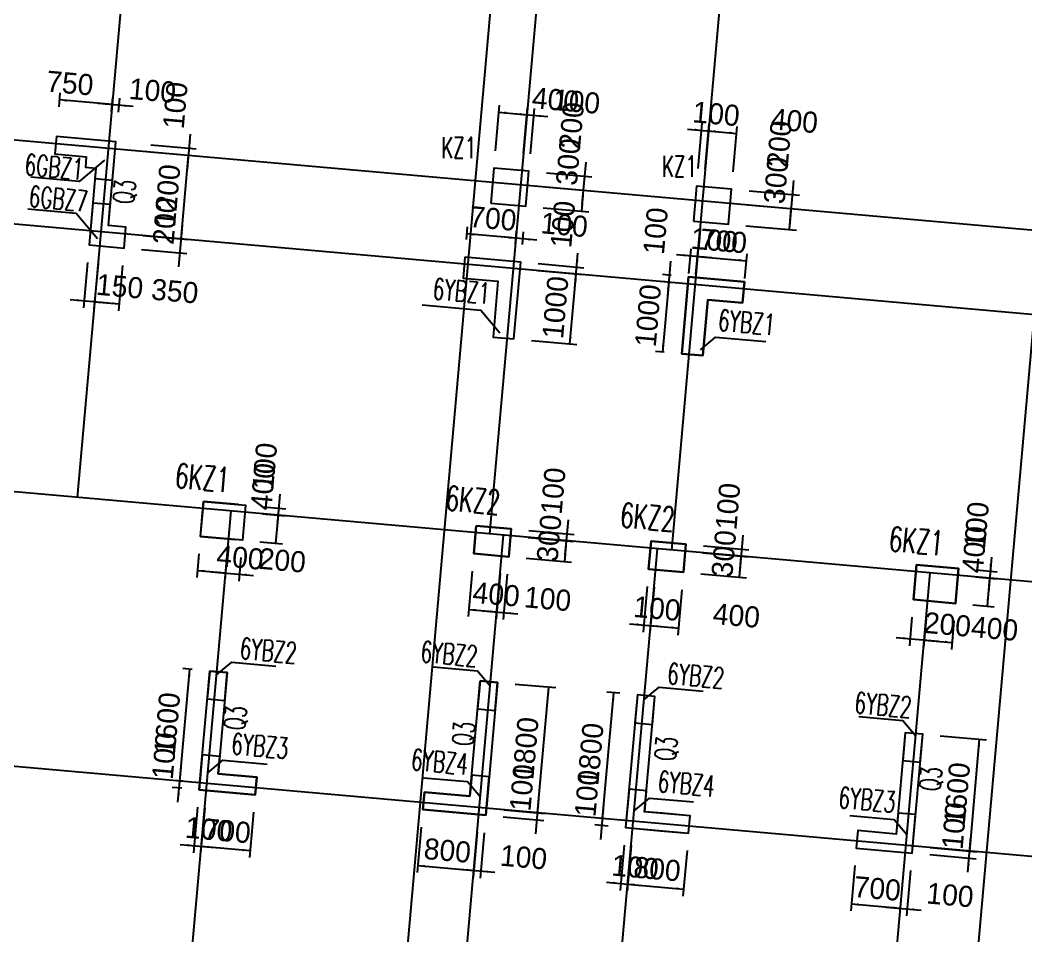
# Model space of a CAD drawing. Extents: x 19107 to 699106, y -67310 to 245688.
# Drawn here: x 627343 to 641675, y 58911 to 71969 of the extents above; entities that cross this region are included whole.
import ezdxf

# ---------------------------------------------------------------- set-up
doc = ezdxf.new("R2010")
doc.units = 0
doc.header["$LTSCALE"] = 100
doc.header["$MEASUREMENT"] = 0
for name, color, linetype in [('cnum', 7, 'Continuous'), ('colu-主楼', 7, 'Continuous'), ('DIM', 3, 'Continuous'), ('DOTE', 253, 'Continuous'), ('THIN', 7, 'Continuous'), ('wall-主楼', 2, 'Continuous'), ('剪力墙身标注', 7, 'Continuous'), ('小尺寸', 4, 'Continuous'), ('柱', 2, 'Continuous')]:
    doc.layers.add(name, color=color, linetype=linetype)
doc.layers.add('Select Column Frame Line', color=7, linetype='Continuous', lineweight=0)
doc.layers.add('Select Column Frame Position', color=7, linetype='Continuous', lineweight=0)
doc.styles.get("Standard").update_dxf_attribs({"font": 'standard'})
doc.styles.add('汉字', font='汉字')
doc.dimstyles.get("Standard").update_dxf_attribs({"dimtxt": 300, "dimasz": 100, "dimexe": 100, "dimexo": 250, "dimgap": 100, "dimtad": 0, "dimtoh": 1, "dimdec": 0, "dimdsep": 46, "dimcen": 0.09, "dimclrt": 7, "dimadec": 0, "dimazin": 0, "dimtfac": 1, "dimtdec": 4, "dimtofl": 0, "dimtmove": 0, "dimatfit": 3, "dimfxl": 1, "dimtolj": 1, "dimtzin": 0, "dimarcsym": 0})

# ---------------------------------------------------------------- blocks, each defined once
blk = doc.blocks.new('*D269')
at = {"layer": '小尺寸', "color": 0, "linetype": 'ByBlock', "lineweight": -2}
for p, q in [((628453, 68501), (628395, 67854)), ((628801, 68470), (628744, 67823)), ((628404, 67953), (628753, 67922))]:
    blk.add_line(p, q, dxfattribs=at)
for points in [[(628404, 67953), (628505, 67961), (628502, 67928)], [(628753, 67922), (628652, 67915), (628655, 67948)]]:
    blk.add_solid(points, dxfattribs=at)
at = {"layer": '小尺寸', "color": 7, "linetype": 'Continuous', "lineweight": -2, "insert": (629548, 68103), "char_height": 300, "width": 566.67, "attachment_point": 5, "rotation": 354.9316, "style": '汉字'}
blk.add_mtext('350', dxfattribs=at)
blk = doc.blocks.new('*D619')
at = {"layer": '小尺寸', "color": 0, "linetype": 'ByBlock', "lineweight": -2}
for p, q in [((629196, 70092), (629844, 70034)), ((629638, 68848), (629744, 70043)), ((629090, 68896), (629738, 68839))]:
    blk.add_line(p, q, dxfattribs=at)
for points in [[(629744, 70043), (629752, 69942), (629719, 69945)], [(629638, 68848), (629630, 68949), (629663, 68946)]]:
    blk.add_solid(points, dxfattribs=at)
at = {"layer": '小尺寸', "color": 7, "linetype": 'Continuous', "lineweight": -2, "insert": (629442, 69467), "char_height": 300, "width": 690, "attachment_point": 5, "rotation": 84.9317, "style": '汉字'}
blk.add_mtext('1200', dxfattribs=at)
blk = doc.blocks.new('*D946')
at = {"layer": '小尺寸', "color": 0, "linetype": 'ByBlock', "lineweight": -2}
for p, q in [((629726, 69844), (629771, 70342)), ((629196, 70092), (629844, 70034)), ((629205, 70191), (629852, 70134))]:
    blk.add_line(p, q, dxfattribs=at)
for points in [[(629753, 70143), (629745, 70244), (629778, 70241)], [(629744, 70043), (629752, 69942), (629719, 69945)]]:
    blk.add_solid(points, dxfattribs=at)
at = {"layer": '小尺寸', "color": 7, "linetype": 'Continuous', "lineweight": -2, "insert": (629556, 70753), "char_height": 300, "width": 476.67, "attachment_point": 5, "rotation": 84.9316, "style": '汉字'}
blk.add_mtext('100', dxfattribs=at)
blk = doc.blocks.new('*D3951')
at = {"layer": '小尺寸', "color": 0, "linetype": 'ByBlock', "lineweight": -2}
for p, q in [((629873, 60745), (629816, 60098)), ((629973, 60736), (629915, 60089)), ((629625, 60215), (630123, 60171))]:
    blk.add_line(p, q, dxfattribs=at)
for points in [[(629824, 60197), (629723, 60190), (629726, 60223)], [(629924, 60189), (630025, 60196), (630022, 60163)]]:
    blk.add_solid(points, dxfattribs=at)
at = {"layer": '小尺寸', "color": 7, "linetype": 'Continuous', "lineweight": -2, "insert": (630032, 60430), "char_height": 300, "width": 476.67, "attachment_point": 5, "rotation": 354.9316, "style": '汉字'}
blk.add_mtext('100', dxfattribs=at)
blk = doc.blocks.new('*D4283')
at = {"layer": '小尺寸', "color": 0, "linetype": 'ByBlock', "lineweight": -2}
for p, q in [((629973, 60736), (629915, 60089)), ((630670, 60675), (630612, 60027)), ((629924, 60189), (630621, 60127))]:
    blk.add_line(p, q, dxfattribs=at)
for points in [[(629924, 60189), (630025, 60196), (630022, 60163)], [(630621, 60127), (630520, 60119), (630523, 60152)]]:
    blk.add_solid(points, dxfattribs=at)
at = {"layer": '小尺寸', "color": 7, "linetype": 'Continuous', "lineweight": -2, "insert": (630295, 60407), "char_height": 300, "width": 566.67, "attachment_point": 5, "rotation": 354.9316, "style": '汉字'}
blk.add_mtext('700', dxfattribs=at)
blk = doc.blocks.new('*D5073')
at = {"layer": '小尺寸', "color": 0, "linetype": 'ByBlock', "lineweight": -2}
for p, q in [((634718, 68397), (635365, 68340)), ((635177, 67352), (635266, 68349)), ((634629, 67401), (635277, 67344))]:
    blk.add_line(p, q, dxfattribs=at)
for points in [[(635266, 68349), (635273, 68247), (635240, 68250)], [(635177, 67352), (635169, 67454), (635203, 67451)]]:
    blk.add_solid(points, dxfattribs=at)
at = {"layer": '小尺寸', "color": 7, "linetype": 'Continuous', "lineweight": -2, "insert": (634972, 67873), "char_height": 300, "width": 690, "attachment_point": 5, "rotation": 84.9316, "style": '汉字'}
blk.add_mtext('1000', dxfattribs=at)
blk = doc.blocks.new('*D2734')
at = {"layer": '小尺寸', "color": 0, "linetype": 'ByBlock', "lineweight": -2}
for p, q in [((635248, 68149), (635292, 68647)), ((634718, 68397), (635365, 68340)), ((634727, 68497), (635374, 68439))]:
    blk.add_line(p, q, dxfattribs=at)
for points in [[(635274, 68448), (635267, 68549), (635300, 68546)], [(635266, 68349), (635273, 68247), (635240, 68250)]]:
    blk.add_solid(points, dxfattribs=at)
at = {"layer": '小尺寸', "color": 7, "linetype": 'Continuous', "lineweight": -2, "insert": (635078, 69058), "char_height": 300, "width": 476.67, "attachment_point": 5, "rotation": 84.9316, "style": '汉字'}
blk.add_mtext('100', dxfattribs=at)
blk = doc.blocks.new('*D2766')
at = {"layer": '小尺寸', "color": 0, "linetype": 'ByBlock', "lineweight": -2}
for p, q in [((633060, 60463), (633003, 59815)), ((633857, 60392), (633800, 59744)), ((633012, 59915), (633809, 59844))]:
    blk.add_line(p, q, dxfattribs=at)
for points in [[(633012, 59915), (633113, 59922), (633110, 59889)], [(633809, 59844), (633708, 59836), (633711, 59869)]]:
    blk.add_solid(points, dxfattribs=at)
at = {"layer": '小尺寸', "color": 7, "linetype": 'Continuous', "lineweight": -2, "insert": (633432, 60128), "char_height": 300, "width": 566.67, "attachment_point": 5, "rotation": 354.9316, "style": '汉字'}
blk.add_mtext('800', dxfattribs=at)
blk = doc.blocks.new('*D3078')
at = {"layer": '小尺寸', "color": 0, "linetype": 'ByBlock', "lineweight": -2}
for p, q in [((633857, 60392), (633800, 59744)), ((633957, 60383), (633900, 59736)), ((633610, 59862), (634108, 59818))]:
    blk.add_line(p, q, dxfattribs=at)
for points in [[(633809, 59844), (633708, 59836), (633711, 59869)], [(633908, 59835), (634009, 59843), (634006, 59810)]]:
    blk.add_solid(points, dxfattribs=at)
at = {"layer": '小尺寸', "color": 7, "linetype": 'Continuous', "lineweight": -2, "insert": (634518, 60032), "char_height": 300, "width": 476.67, "attachment_point": 5, "rotation": 354.9316, "style": '汉字'}
blk.add_mtext('100', dxfattribs=at)
blk = doc.blocks.new('*D3439')
at = {"layer": '小尺寸', "color": 0, "linetype": 'ByBlock', "lineweight": -2}
for p, q in [((635949, 60206), (635892, 59559)), ((636049, 60198), (635991, 59550)), ((635701, 59676), (636199, 59632))]:
    blk.add_line(p, q, dxfattribs=at)
for points in [[(635901, 59658), (635799, 59651), (635802, 59684)], [(636000, 59650), (636101, 59657), (636098, 59624)]]:
    blk.add_solid(points, dxfattribs=at)
at = {"layer": '小尺寸', "color": 7, "linetype": 'Continuous', "lineweight": -2, "insert": (636108, 59891), "char_height": 300, "width": 476.67, "attachment_point": 5, "rotation": 354.9316, "style": '汉字'}
blk.add_mtext('100', dxfattribs=at)
blk = doc.blocks.new('*D3761')
at = {"layer": '小尺寸', "color": 0, "linetype": 'ByBlock', "lineweight": -2}
for p, q in [((636049, 60198), (635991, 59550)), ((636846, 60127), (636788, 59479)), ((636000, 59650), (636797, 59579))]:
    blk.add_line(p, q, dxfattribs=at)
for points in [[(636000, 59650), (636101, 59657), (636098, 59624)], [(636797, 59579), (636696, 59571), (636699, 59604)]]:
    blk.add_solid(points, dxfattribs=at)
at = {"layer": '小尺寸', "color": 7, "linetype": 'Continuous', "lineweight": -2, "insert": (636421, 59863), "char_height": 300, "width": 566.67, "attachment_point": 5, "rotation": 354.9316, "style": '汉字'}
blk.add_mtext('800', dxfattribs=at)
blk = doc.blocks.new('*D1494')
at = {"layer": '小尺寸', "color": 0, "linetype": 'ByBlock', "lineweight": -2}
for p, q in [((639236, 59915), (639179, 59267)), ((639933, 59853), (639876, 59206)), ((639188, 59367), (639885, 59305))]:
    blk.add_line(p, q, dxfattribs=at)
for points in [[(639188, 59367), (639289, 59375), (639286, 59342)], [(639885, 59305), (639784, 59297), (639787, 59331)]]:
    blk.add_solid(points, dxfattribs=at)
at = {"layer": '小尺寸', "color": 7, "linetype": 'Continuous', "lineweight": -2, "insert": (639558, 59585), "char_height": 300, "width": 566.67, "attachment_point": 5, "rotation": 354.9316, "style": '汉字'}
blk.add_mtext('700', dxfattribs=at)
blk = doc.blocks.new('*D1807')
at = {"layer": '小尺寸', "color": 0, "linetype": 'ByBlock', "lineweight": -2}
for p, q in [((639933, 59853), (639876, 59206)), ((640033, 59844), (639976, 59197)), ((639686, 59323), (640184, 59279))]:
    blk.add_line(p, q, dxfattribs=at)
for points in [[(639885, 59305), (639784, 59297), (639787, 59331)], [(639984, 59296), (640086, 59304), (640083, 59271)]]:
    blk.add_solid(points, dxfattribs=at)
at = {"layer": '小尺寸', "color": 7, "linetype": 'Continuous', "lineweight": -2, "insert": (640595, 59493), "char_height": 300, "width": 476.67, "attachment_point": 5, "rotation": 354.9316, "style": '汉字'}
blk.add_mtext('100', dxfattribs=at)
blk = doc.blocks.new('*D4523')
at = {"layer": '小尺寸', "color": 0, "linetype": 'ByBlock', "lineweight": -2}
for p, q in [((633786, 64113), (633728, 63465)), ((634184, 64077), (634127, 63430)), ((633737, 63565), (634136, 63530))]:
    blk.add_line(p, q, dxfattribs=at)
for points in [[(633737, 63565), (633838, 63573), (633835, 63539)], [(634136, 63530), (634035, 63522), (634037, 63555)]]:
    blk.add_solid(points, dxfattribs=at)
at = {"layer": '小尺寸', "color": 7, "linetype": 'Continuous', "lineweight": -2, "insert": (634128, 63781), "char_height": 300, "width": 576.67, "attachment_point": 5, "rotation": 354.9316, "style": '汉字'}
blk.add_mtext('400', dxfattribs=at)
blk = doc.blocks.new('*D4848')
at = {"layer": '小尺寸', "color": 0, "linetype": 'ByBlock', "lineweight": -2}
for p, q in [((634184, 64077), (634127, 63430)), ((634284, 64069), (634226, 63421)), ((633936, 63547), (634434, 63503))]:
    blk.add_line(p, q, dxfattribs=at)
for points in [[(634136, 63530), (634035, 63522), (634037, 63555)], [(634235, 63521), (634336, 63528), (634333, 63495)]]:
    blk.add_solid(points, dxfattribs=at)
at = {"layer": '小尺寸', "color": 7, "linetype": 'Continuous', "lineweight": -2, "insert": (634861, 63716), "char_height": 300, "width": 476.67, "attachment_point": 5, "rotation": 354.9316, "style": '汉字'}
blk.add_mtext('100', dxfattribs=at)
blk = doc.blocks.new('*D2527')
at = {"layer": '小尺寸', "color": 0, "linetype": 'ByBlock', "lineweight": -2}
for p, q in [((634581, 64594), (635229, 64537)), ((635103, 64247), (635129, 64546)), ((634555, 64295), (635202, 64238))]:
    blk.add_line(p, q, dxfattribs=at)
for points in [[(635129, 64546), (635137, 64445), (635104, 64448)], [(635103, 64247), (635095, 64348), (635128, 64345)]]:
    blk.add_solid(points, dxfattribs=at)
at = {"layer": '小尺寸', "color": 7, "linetype": 'Continuous', "lineweight": -2, "insert": (634882, 64583), "char_height": 300, "width": 566.67, "attachment_point": 5, "rotation": 84.9316, "style": '汉字'}
blk.add_mtext('300', dxfattribs=at)
blk = doc.blocks.new('*D219')
at = {"layer": '小尺寸', "color": 0, "linetype": 'ByBlock', "lineweight": -2}
for p, q in [((635112, 64347), (635156, 64845)), ((634590, 64694), (635238, 64637)), ((634581, 64594), (635229, 64537))]:
    blk.add_line(p, q, dxfattribs=at)
for points in [[(635138, 64645), (635130, 64746), (635164, 64743)], [(635129, 64546), (635137, 64445), (635104, 64448)]]:
    blk.add_solid(points, dxfattribs=at)
at = {"layer": '小尺寸', "color": 7, "linetype": 'Continuous', "lineweight": -2, "insert": (634941, 65255), "char_height": 300, "width": 476.67, "attachment_point": 5, "rotation": 84.9316, "style": '汉字'}
blk.add_mtext('100', dxfattribs=at)
blk = doc.blocks.new('*D251')
at = {"layer": '小尺寸', "color": 0, "linetype": 'ByBlock', "lineweight": -2}
for p, q in [((636276, 63892), (636219, 63244)), ((636376, 63883), (636318, 63236)), ((636028, 63362), (636526, 63318))]:
    blk.add_line(p, q, dxfattribs=at)
for points in [[(636227, 63344), (636126, 63336), (636129, 63369)], [(636327, 63335), (636428, 63343), (636425, 63310)]]:
    blk.add_solid(points, dxfattribs=at)
at = {"layer": '小尺寸', "color": 7, "linetype": 'Continuous', "lineweight": -2, "insert": (636419, 63578), "char_height": 300, "width": 476.67, "attachment_point": 5, "rotation": 354.9316, "style": '汉字'}
blk.add_mtext('100', dxfattribs=at)
blk = doc.blocks.new('*D569')
at = {"layer": '小尺寸', "color": 0, "linetype": 'ByBlock', "lineweight": -2}
for p, q in [((636376, 63883), (636318, 63236)), ((636774, 63848), (636717, 63200)), ((636327, 63335), (636725, 63300))]:
    blk.add_line(p, q, dxfattribs=at)
for points in [[(636327, 63335), (636428, 63343), (636425, 63310)], [(636725, 63300), (636624, 63292), (636627, 63325)]]:
    blk.add_solid(points, dxfattribs=at)
at = {"layer": '小尺寸', "color": 7, "linetype": 'Continuous', "lineweight": -2, "insert": (637551, 63478), "char_height": 300, "width": 576.67, "attachment_point": 5, "rotation": 354.9316, "style": '汉字'}
blk.add_mtext('400', dxfattribs=at)
blk = doc.blocks.new('*D932')
at = {"layer": '小尺寸', "color": 0, "linetype": 'ByBlock', "lineweight": -2}
for p, q in [((637072, 64373), (637719, 64316)), ((637593, 64026), (637619, 64325)), ((637045, 64075), (637693, 64017))]:
    blk.add_line(p, q, dxfattribs=at)
for points in [[(637619, 64325), (637627, 64224), (637594, 64227)], [(637593, 64026), (637585, 64127), (637618, 64124)]]:
    blk.add_solid(points, dxfattribs=at)
at = {"layer": '小尺寸', "color": 7, "linetype": 'Continuous', "lineweight": -2, "insert": (637372, 64362), "char_height": 300, "width": 566.67, "attachment_point": 5, "rotation": 84.9316, "style": '汉字'}
blk.add_mtext('300', dxfattribs=at)
blk = doc.blocks.new('*D1251')
at = {"layer": '小尺寸', "color": 0, "linetype": 'ByBlock', "lineweight": -2}
for p, q in [((637602, 64126), (637646, 64624)), ((637072, 64373), (637719, 64316)), ((637080, 64473), (637728, 64416))]:
    blk.add_line(p, q, dxfattribs=at)
for points in [[(637628, 64424), (637621, 64526), (637654, 64523)], [(637619, 64325), (637627, 64224), (637594, 64227)]]:
    blk.add_solid(points, dxfattribs=at)
at = {"layer": '小尺寸', "color": 7, "linetype": 'Continuous', "lineweight": -2, "insert": (637431, 65035), "char_height": 300, "width": 476.67, "attachment_point": 5, "rotation": 84.9316, "style": '汉字'}
blk.add_mtext('100', dxfattribs=at)
blk = doc.blocks.new('*D2840')
at = {"layer": '小尺寸', "color": 0, "linetype": 'ByBlock', "lineweight": -2}
for p, q in [((629603, 68449), (629656, 69047)), ((629090, 68896), (629738, 68839)), ((629073, 68697), (629720, 68640))]:
    blk.add_line(p, q, dxfattribs=at)
for points in [[(629638, 68848), (629630, 68949), (629663, 68946)], [(629620, 68648), (629628, 68547), (629595, 68550)]]:
    blk.add_solid(points, dxfattribs=at)
at = {"layer": '小尺寸', "color": 7, "linetype": 'Continuous', "lineweight": -2, "insert": (629410, 69105), "char_height": 300, "width": 566.67, "attachment_point": 5, "rotation": 84.9317, "style": '汉字'}
blk.add_mtext('200', dxfattribs=at)
blk = doc.blocks.new('*D2245')
at = {"layer": '小尺寸', "color": 0, "linetype": 'ByBlock', "lineweight": -2}
for p, q in [((629592, 60820), (629636, 61318)), ((629655, 61116), (629519, 61128)), ((629646, 61016), (629510, 61028))]:
    blk.add_line(p, q, dxfattribs=at)
for points in [[(629619, 61119), (629611, 61220), (629644, 61217)], [(629610, 61020), (629618, 60918), (629584, 60921)]]:
    blk.add_solid(points, dxfattribs=at)
at = {"layer": '小尺寸', "color": 7, "linetype": 'Continuous', "lineweight": -2, "insert": (629400, 61478), "char_height": 300, "width": 476.67, "attachment_point": 5, "rotation": 84.9316, "style": '汉字'}
blk.add_mtext('100', dxfattribs=at)
blk = doc.blocks.new('*D2561')
at = {"layer": '小尺寸', "color": 0, "linetype": 'ByBlock', "lineweight": -2}
for p, q in [((629619, 61119), (629760, 62713)), ((629796, 62710), (629660, 62722)), ((629655, 61116), (629519, 61128))]:
    blk.add_line(p, q, dxfattribs=at)
for points in [[(629760, 62713), (629768, 62612), (629735, 62615)], [(629619, 61119), (629611, 61220), (629644, 61217)]]:
    blk.add_solid(points, dxfattribs=at)
at = {"layer": '小尺寸', "color": 7, "linetype": 'Continuous', "lineweight": -2, "insert": (629440, 61938), "char_height": 300, "width": 685, "attachment_point": 5, "rotation": 84.9316, "style": '汉字'}
blk.add_mtext('1600', dxfattribs=at)
blk = doc.blocks.new('*D2884')
at = {"layer": '小尺寸', "color": 0, "linetype": 'ByBlock', "lineweight": -2}
for p, q in [((635616, 60286), (635660, 60784)), ((635722, 60477), (635534, 60494)), ((635731, 60577), (635543, 60594))]:
    blk.add_line(p, q, dxfattribs=at)
for points in [[(635642, 60585), (635635, 60686), (635668, 60683)], [(635633, 60485), (635641, 60384), (635608, 60387)]]:
    blk.add_solid(points, dxfattribs=at)
at = {"layer": '小尺寸', "color": 7, "linetype": 'Continuous', "lineweight": -2, "insert": (635423, 60944), "char_height": 300, "width": 476.67, "attachment_point": 5, "rotation": 84.9316, "style": '汉字'}
blk.add_mtext('100', dxfattribs=at)
blk = doc.blocks.new('*D847')
at = {"layer": '小尺寸', "color": 0, "linetype": 'ByBlock', "lineweight": -2}
for p, q in [((635642, 60585), (635801, 62378)), ((635890, 62370), (635702, 62387)), ((635731, 60577), (635543, 60594))]:
    blk.add_line(p, q, dxfattribs=at)
for points in [[(635801, 62378), (635809, 62277), (635776, 62280)], [(635642, 60585), (635635, 60686), (635668, 60683)]]:
    blk.add_solid(points, dxfattribs=at)
at = {"layer": '小尺寸', "color": 7, "linetype": 'Continuous', "lineweight": -2, "insert": (635473, 61503), "char_height": 300, "width": 690, "attachment_point": 5, "rotation": 84.9316, "style": '汉字'}
blk.add_mtext('1800', dxfattribs=at)
blk = doc.blocks.new('*D2184')
at = {"layer": '小尺寸', "color": 0, "linetype": 'ByBlock', "lineweight": -2}
for p, q in [((628645, 70667), (628662, 70864)), ((628744, 70658), (628762, 70855)), ((628952, 70738), (628454, 70782))]:
    blk.add_line(p, q, dxfattribs=at)
for points in [[(628654, 70764), (628552, 70757), (628555, 70790)], [(628753, 70756), (628854, 70763), (628851, 70730)]]:
    blk.add_solid(points, dxfattribs=at)
at = {"layer": '小尺寸', "color": 7, "linetype": 'Continuous', "lineweight": -2, "insert": (629230, 70964), "char_height": 300, "width": 476.67, "attachment_point": 5, "rotation": 354.9316, "style": '汉字'}
blk.add_mtext('100', dxfattribs=at)
blk = doc.blocks.new('*D2497')
at = {"layer": '小尺寸', "color": 0, "linetype": 'ByBlock', "lineweight": -2}
for p, q in [((627898, 70733), (627915, 70930)), ((628654, 70764), (627906, 70831)), ((628645, 70667), (628662, 70864))]:
    blk.add_line(p, q, dxfattribs=at)
for points in [[(627906, 70831), (628008, 70839), (628005, 70805)], [(628654, 70764), (628552, 70757), (628555, 70790)]]:
    blk.add_solid(points, dxfattribs=at)
at = {"layer": '小尺寸', "color": 7, "linetype": 'Continuous', "lineweight": -2, "insert": (628053, 71069), "char_height": 300, "width": 566.67, "attachment_point": 5, "rotation": 354.9316, "style": '汉字'}
blk.add_mtext('750', dxfattribs=at)
blk = doc.blocks.new('*D1527')
at = {"layer": '小尺寸', "color": 0, "linetype": 'ByBlock', "lineweight": -2}
for p, q in [((634400, 68777), (634416, 68959)), ((634500, 68768), (634516, 68950)), ((634706, 68833), (634208, 68877))]:
    blk.add_line(p, q, dxfattribs=at)
for points in [[(634407, 68859), (634306, 68852), (634309, 68885)], [(634507, 68851), (634608, 68858), (634605, 68825)]]:
    blk.add_solid(points, dxfattribs=at)
at = {"layer": '小尺寸', "color": 7, "linetype": 'Continuous', "lineweight": -2, "insert": (635098, 69049), "char_height": 300, "width": 476.67, "attachment_point": 5, "rotation": 354.9316, "style": '汉字'}
blk.add_mtext('100', dxfattribs=at)
blk = doc.blocks.new('*D1852')
at = {"layer": '小尺寸', "color": 0, "linetype": 'ByBlock', "lineweight": -2}
for p, q in [((633703, 68839), (633719, 69021)), ((634400, 68777), (634416, 68959)), ((634407, 68859), (633710, 68921))]:
    blk.add_line(p, q, dxfattribs=at)
for points in [[(633710, 68921), (633811, 68929), (633808, 68896)], [(634407, 68859), (634306, 68852), (634309, 68885)]]:
    blk.add_solid(points, dxfattribs=at)
at = {"layer": '小尺寸', "color": 7, "linetype": 'Continuous', "lineweight": -2, "insert": (634081, 69139), "char_height": 300, "width": 566.67, "attachment_point": 5, "rotation": 354.9316, "style": '汉字'}
blk.add_mtext('700', dxfattribs=at)
blk = doc.blocks.new('*D4852')
at = {"layer": '小尺寸', "color": 0, "linetype": 'ByBlock', "lineweight": -2}
for p, q in [((636612, 68530), (636568, 68032)), ((636611, 68229), (636486, 68240)), ((636619, 68329), (636495, 68340))]:
    blk.add_line(p, q, dxfattribs=at)
for points in [[(636594, 68331), (636587, 68432), (636620, 68429)], [(636586, 68231), (636593, 68130), (636560, 68133)]]:
    blk.add_solid(points, dxfattribs=at)
at = {"layer": '小尺寸', "color": 7, "linetype": 'Continuous', "lineweight": -2, "insert": (636399, 68963), "char_height": 300, "width": 476.67, "attachment_point": 5, "rotation": 84.9316, "style": '汉字'}
blk.add_mtext('100', dxfattribs=at)
blk = doc.blocks.new('*D5180')
at = {"layer": '小尺寸', "color": 0, "linetype": 'ByBlock', "lineweight": -2}
for p, q in [((636611, 68229), (636486, 68240)), ((636586, 68231), (636497, 67235)), ((636522, 67233), (636398, 67244))]:
    blk.add_line(p, q, dxfattribs=at)
for points in [[(636586, 68231), (636593, 68130), (636560, 68133)], [(636497, 67235), (636490, 67336), (636523, 67334)]]:
    blk.add_solid(points, dxfattribs=at)
at = {"layer": '小尺寸', "color": 7, "linetype": 'Continuous', "lineweight": -2, "insert": (636292, 67756), "char_height": 300, "width": 690, "attachment_point": 5, "rotation": 84.9316, "style": '汉字'}
blk.add_mtext('1000', dxfattribs=at)
blk = doc.blocks.new('*D202')
at = {"layer": '小尺寸', "color": 0, "linetype": 'ByBlock', "lineweight": -2}
for p, q in [((636873, 68356), (636904, 68708)), ((636972, 68347), (637004, 68700)), ((636696, 68626), (637194, 68582))]:
    blk.add_line(p, q, dxfattribs=at)
for points in [[(636895, 68609), (636794, 68601), (636797, 68634)], [(636995, 68600), (637096, 68608), (637093, 68574)]]:
    blk.add_solid(points, dxfattribs=at)
at = {"layer": '小尺寸', "color": 7, "linetype": 'Continuous', "lineweight": -2, "insert": (637236, 68829), "char_height": 300, "width": 476.67, "attachment_point": 5, "rotation": 354.9316, "style": '汉字'}
blk.add_mtext('100', dxfattribs=at)
blk = doc.blocks.new('*D531')
at = {"layer": '小尺寸', "color": 0, "linetype": 'ByBlock', "lineweight": -2}
for p, q in [((636972, 68347), (637004, 68700)), ((636995, 68600), (637692, 68538)), ((637670, 68285), (637701, 68638))]:
    blk.add_line(p, q, dxfattribs=at)
for points in [[(636995, 68600), (637096, 68608), (637093, 68574)], [(637692, 68538), (637591, 68530), (637594, 68563)]]:
    blk.add_solid(points, dxfattribs=at)
at = {"layer": '小尺寸', "color": 7, "linetype": 'Continuous', "lineweight": -2, "insert": (637366, 68818), "char_height": 300, "width": 566.67, "attachment_point": 5, "rotation": 354.9316, "style": '汉字'}
blk.add_mtext('700', dxfattribs=at)
blk = doc.blocks.new('*D3173')
at = {"layer": '小尺寸', "color": 0, "linetype": 'ByBlock', "lineweight": -2}
for p, q in [((634690, 60368), (634734, 60866)), ((634237, 60710), (634816, 60658)), ((634228, 60610), (634807, 60559))]:
    blk.add_line(p, q, dxfattribs=at)
for points in [[(634716, 60667), (634709, 60768), (634742, 60765)], [(634708, 60567), (634715, 60466), (634682, 60469)]]:
    blk.add_solid(points, dxfattribs=at)
at = {"layer": '小尺寸', "color": 7, "linetype": 'Continuous', "lineweight": -2, "insert": (634497, 61026), "char_height": 300, "width": 476.67, "attachment_point": 5, "rotation": 84.9316, "style": '汉字'}
blk.add_mtext('100', dxfattribs=at)
blk = doc.blocks.new('*D875')
at = {"layer": '小尺寸', "color": 0, "linetype": 'ByBlock', "lineweight": -2}
for p, q in [((634396, 62503), (634975, 62451)), ((634716, 60667), (634875, 62460)), ((634237, 60710), (634816, 60658))]:
    blk.add_line(p, q, dxfattribs=at)
for points in [[(634875, 62460), (634883, 62359), (634850, 62362)], [(634716, 60667), (634709, 60768), (634742, 60765)]]:
    blk.add_solid(points, dxfattribs=at)
at = {"layer": '小尺寸', "color": 7, "linetype": 'Continuous', "lineweight": -2, "insert": (634547, 61586), "char_height": 300, "width": 690, "attachment_point": 5, "rotation": 84.9316, "style": '汉字'}
blk.add_mtext('1800', dxfattribs=at)
blk = doc.blocks.new('*D1201')
at = {"layer": '小尺寸', "color": 0, "linetype": 'ByBlock', "lineweight": -2}
for p, q in [((640847, 59822), (640892, 60320)), ((640304, 60071), (640965, 60012)), ((640313, 60171), (640974, 60112))]:
    blk.add_line(p, q, dxfattribs=at)
for points in [[(640874, 60121), (640866, 60222), (640899, 60219)], [(640865, 60021), (640873, 59920), (640840, 59923)]]:
    blk.add_solid(points, dxfattribs=at)
at = {"layer": '小尺寸', "color": 7, "linetype": 'Continuous', "lineweight": -2, "insert": (640655, 60480), "char_height": 300, "width": 476.67, "attachment_point": 5, "rotation": 84.9316, "style": '汉字'}
blk.add_mtext('100', dxfattribs=at)
blk = doc.blocks.new('*D1543')
at = {"layer": '小尺寸', "color": 0, "linetype": 'ByBlock', "lineweight": -2}
for p, q in [((640454, 61764), (641115, 61706)), ((640874, 60121), (641015, 61715)), ((640313, 60171), (640974, 60112))]:
    blk.add_line(p, q, dxfattribs=at)
for points in [[(641015, 61715), (641023, 61614), (640990, 61617)], [(640874, 60121), (640866, 60222), (640899, 60219)]]:
    blk.add_solid(points, dxfattribs=at)
at = {"layer": '小尺寸', "color": 7, "linetype": 'Continuous', "lineweight": -2, "insert": (640696, 60940), "char_height": 300, "width": 685, "attachment_point": 5, "rotation": 84.9316, "style": '汉字'}
blk.add_mtext('1600', dxfattribs=at)
blk = doc.blocks.new('*D803')
at = {"layer": '小尺寸', "color": 0, "linetype": 'ByBlock', "lineweight": -2}
for p, q in [((629892, 64358), (629862, 64021)), ((630291, 64322), (630261, 63986)), ((629871, 64121), (630270, 64086))]:
    blk.add_line(p, q, dxfattribs=at)
for points in [[(629871, 64121), (629972, 64129), (629969, 64095)], [(630270, 64086), (630169, 64078), (630171, 64111)]]:
    blk.add_solid(points, dxfattribs=at)
at = {"layer": '小尺寸', "color": 7, "linetype": 'Continuous', "lineweight": -2, "insert": (630478, 64306), "char_height": 300, "width": 576.67, "attachment_point": 5, "rotation": 354.9316, "style": '汉字'}
blk.add_mtext('400', dxfattribs=at)
blk = doc.blocks.new('*D1140')
at = {"layer": '小尺寸', "color": 0, "linetype": 'ByBlock', "lineweight": -2}
for p, q in [((630291, 64322), (630261, 63986)), ((630490, 64305), (630460, 63968)), ((630070, 64103), (630668, 64050))]:
    blk.add_line(p, q, dxfattribs=at)
for points in [[(630270, 64086), (630169, 64078), (630171, 64111)], [(630469, 64068), (630570, 64076), (630567, 64042)]]:
    blk.add_solid(points, dxfattribs=at)
at = {"layer": '小尺寸', "color": 7, "linetype": 'Continuous', "lineweight": -2, "insert": (631080, 64265), "char_height": 300, "width": 566.67, "attachment_point": 5, "rotation": 354.9316, "style": '汉字'}
blk.add_mtext('200', dxfattribs=at)
blk = doc.blocks.new('*D1477')
at = {"layer": '小尺寸', "color": 0, "linetype": 'ByBlock', "lineweight": -2}
for p, q in [((631046, 65209), (631002, 64711)), ((630796, 64930), (631119, 64901)), ((630805, 65030), (631128, 65001))]:
    blk.add_line(p, q, dxfattribs=at)
for points in [[(631029, 65010), (631021, 65111), (631054, 65108)], [(631020, 64910), (631028, 64809), (630994, 64812)]]:
    blk.add_solid(points, dxfattribs=at)
at = {"layer": '小尺寸', "color": 7, "linetype": 'Continuous', "lineweight": -2, "insert": (630831, 65609), "char_height": 300, "width": 476.67, "attachment_point": 5, "rotation": 84.9316, "style": '汉字'}
blk.add_mtext('100', dxfattribs=at)
blk = doc.blocks.new('*D1800')
at = {"layer": '小尺寸', "color": 0, "linetype": 'ByBlock', "lineweight": -2}
for p, q in [((630796, 64930), (631119, 64901)), ((631020, 64910), (630984, 64512)), ((630761, 64532), (631084, 64503))]:
    blk.add_line(p, q, dxfattribs=at)
for points in [[(631020, 64910), (631028, 64809), (630994, 64812)], [(630984, 64512), (630977, 64613), (631010, 64610)]]:
    blk.add_solid(points, dxfattribs=at)
at = {"layer": '小尺寸', "color": 7, "linetype": 'Continuous', "lineweight": -2, "insert": (630805, 65319), "char_height": 300, "width": 576.67, "attachment_point": 5, "rotation": 84.9316, "style": '汉字'}
blk.add_mtext('400', dxfattribs=at)
blk = doc.blocks.new('*D4797')
at = {"layer": '小尺寸', "color": 0, "linetype": 'ByBlock', "lineweight": -2}
for p, q in [((640052, 63457), (640016, 63048)), ((640252, 63439), (640215, 63030)), ((639826, 63165), (640423, 63112))]:
    blk.add_line(p, q, dxfattribs=at)
for points in [[(640025, 63148), (639924, 63140), (639927, 63173)], [(640224, 63130), (640325, 63138), (640322, 63104)]]:
    blk.add_solid(points, dxfattribs=at)
at = {"layer": '小尺寸', "color": 7, "linetype": 'Continuous', "lineweight": -2, "insert": (640558, 63351), "char_height": 300, "width": 566.67, "attachment_point": 5, "rotation": 354.9316, "style": '汉字'}
blk.add_mtext('200', dxfattribs=at)
blk = doc.blocks.new('*D5124')
at = {"layer": '小尺寸', "color": 0, "linetype": 'ByBlock', "lineweight": -2}
for p, q in [((640252, 63439), (640215, 63030)), ((640650, 63404), (640614, 62995)), ((640224, 63130), (640622, 63095))]:
    blk.add_line(p, q, dxfattribs=at)
for points in [[(640224, 63130), (640325, 63138), (640322, 63104)], [(640622, 63095), (640521, 63087), (640524, 63120)]]:
    blk.add_solid(points, dxfattribs=at)
at = {"layer": '小尺寸', "color": 7, "linetype": 'Continuous', "lineweight": -2, "insert": (641230, 63292), "char_height": 300, "width": 576.67, "attachment_point": 5, "rotation": 354.9316, "style": '汉字'}
blk.add_mtext('400', dxfattribs=at)
blk = doc.blocks.new('*D145')
at = {"layer": '小尺寸', "color": 0, "linetype": 'ByBlock', "lineweight": -2}
for p, q in [((641184, 64310), (641140, 63812)), ((640965, 64129), (641266, 64102)), ((640956, 64029), (641257, 64002))]:
    blk.add_line(p, q, dxfattribs=at)
for points in [[(641167, 64111), (641159, 64212), (641192, 64209)], [(641158, 64011), (641165, 63910), (641132, 63913)]]:
    blk.add_solid(points, dxfattribs=at)
at = {"layer": '小尺寸', "color": 7, "linetype": 'Continuous', "lineweight": -2, "insert": (640974, 64767), "char_height": 300, "width": 476.67, "attachment_point": 5, "rotation": 84.9316, "style": '汉字'}
blk.add_mtext('100', dxfattribs=at)
blk = doc.blocks.new('*D482')
at = {"layer": '小尺寸', "color": 0, "linetype": 'ByBlock', "lineweight": -2}
for p, q in [((640956, 64029), (641257, 64002)), ((641158, 64011), (641122, 63613)), ((640921, 63630), (641222, 63604))]:
    blk.add_line(p, q, dxfattribs=at)
for points in [[(641158, 64011), (641165, 63910), (641132, 63913)], [(641122, 63613), (641115, 63714), (641148, 63711)]]:
    blk.add_solid(points, dxfattribs=at)
at = {"layer": '小尺寸', "color": 7, "linetype": 'Continuous', "lineweight": -2, "insert": (640943, 64420), "char_height": 300, "width": 576.67, "attachment_point": 5, "rotation": 84.9316, "style": '汉字'}
blk.add_mtext('400', dxfattribs=at)
blk = doc.blocks.new('*D666')
at = {"layer": '小尺寸', "color": 0, "linetype": 'ByBlock', "lineweight": -2}
for p, q in [((628303, 68514), (628246, 67867)), ((628453, 68501), (628395, 67854)), ((628056, 67984), (628603, 67936))]:
    blk.add_line(p, q, dxfattribs=at)
for points in [[(628255, 67966), (628154, 67959), (628157, 67992)], [(628404, 67953), (628505, 67961), (628502, 67928)]]:
    blk.add_solid(points, dxfattribs=at)
at = {"layer": '小尺寸', "color": 7, "linetype": 'Continuous', "lineweight": -2, "insert": (628763, 68172), "char_height": 300, "width": 476.67, "attachment_point": 5, "rotation": 354.9316, "style": '汉字'}
blk.add_mtext('150', dxfattribs=at)
blk = doc.blocks.new('*D3127')
at = {"layer": 'DIM', "color": 0, "linetype": 'ByBlock', "lineweight": -2}
for p, q in [((636855, 70416), (637353, 70372)), ((637005, 69851), (637063, 70498)), ((637105, 69842), (637162, 70489))]:
    blk.add_line(p, q, dxfattribs=at)
for points in [[(637054, 70399), (636953, 70391), (636956, 70424)], [(637154, 70390), (637255, 70397), (637252, 70364)]]:
    blk.add_solid(points, dxfattribs=at)
at = {"layer": 'DIM', "color": 7, "linetype": 'Continuous', "lineweight": -2, "insert": (637262, 70631), "char_height": 300, "width": 476.67, "attachment_point": 5, "rotation": 354.9316, "style": '汉字'}
blk.add_mtext('100', dxfattribs=at)
blk = doc.blocks.new('*D3495')
at = {"layer": 'DIM', "color": 0, "linetype": 'ByBlock', "lineweight": -2}
for p, q in [((637105, 69842), (637162, 70489)), ((637154, 70390), (637552, 70354)), ((637503, 69807), (637561, 70454))]:
    blk.add_line(p, q, dxfattribs=at)
for points in [[(637154, 70390), (637255, 70397), (637252, 70364)], [(637552, 70354), (637451, 70347), (637454, 70380)]]:
    blk.add_solid(points, dxfattribs=at)
at = {"layer": 'DIM', "color": 7, "linetype": 'Continuous', "lineweight": -2, "insert": (638377, 70532), "char_height": 300, "width": 576.67, "attachment_point": 5, "rotation": 354.9316, "style": '汉字'}
blk.add_mtext('400', dxfattribs=at)
blk = doc.blocks.new('*D3817')
at = {"layer": 'DIM', "color": 0, "linetype": 'ByBlock', "lineweight": -2}
for p, q in [((634117, 70107), (634174, 70754)), ((634515, 70072), (634573, 70719)), ((634165, 70655), (634564, 70619))]:
    blk.add_line(p, q, dxfattribs=at)
for points in [[(634165, 70655), (634266, 70663), (634264, 70629)], [(634564, 70619), (634463, 70612), (634466, 70645)]]:
    blk.add_solid(points, dxfattribs=at)
at = {"layer": 'DIM', "color": 7, "linetype": 'Continuous', "lineweight": -2, "insert": (634973, 70834), "char_height": 300, "width": 576.67, "attachment_point": 5, "rotation": 354.9316, "style": '汉字'}
blk.add_mtext('400', dxfattribs=at)
blk = doc.blocks.new('*D3857')
at = {"layer": 'DIM', "color": 0, "linetype": 'ByBlock', "lineweight": -2}
for p, q in [((634515, 70072), (634573, 70719)), ((634615, 70063), (634672, 70710)), ((634365, 70637), (634863, 70593))]:
    blk.add_line(p, q, dxfattribs=at)
for points in [[(634564, 70619), (634463, 70612), (634466, 70645)], [(634663, 70611), (634764, 70618), (634762, 70585)]]:
    blk.add_solid(points, dxfattribs=at)
at = {"layer": 'DIM', "color": 7, "linetype": 'Continuous', "lineweight": -2, "insert": (635273, 70807), "char_height": 300, "width": 476.67, "attachment_point": 5, "rotation": 354.9316, "style": '汉字'}
blk.add_mtext('100', dxfattribs=at)
blk = doc.blocks.new('*D1461')
at = {"layer": 'DIM', "color": 0, "linetype": 'ByBlock', "lineweight": -2}
for p, q in [((634824, 69592), (635472, 69535)), ((635345, 69245), (635372, 69544)), ((634798, 69294), (635445, 69236))]:
    blk.add_line(p, q, dxfattribs=at)
for points in [[(635372, 69544), (635380, 69443), (635347, 69446)], [(635345, 69245), (635338, 69346), (635371, 69343)]]:
    blk.add_solid(points, dxfattribs=at)
at = {"layer": 'DIM', "color": 7, "linetype": 'Continuous', "lineweight": -2, "insert": (635157, 69948), "char_height": 300, "width": 566.67, "attachment_point": 5, "rotation": 84.9316, "style": '汉字'}
blk.add_mtext('300', dxfattribs=at)
blk = doc.blocks.new('*D1810')
at = {"layer": 'DIM', "color": 0, "linetype": 'ByBlock', "lineweight": -2}
for p, q in [((635354, 69345), (635407, 69942)), ((634842, 69792), (635489, 69734)), ((634824, 69592), (635472, 69535))]:
    blk.add_line(p, q, dxfattribs=at)
for points in [[(635390, 69743), (635382, 69844), (635415, 69841)], [(635372, 69544), (635380, 69443), (635347, 69446)]]:
    blk.add_solid(points, dxfattribs=at)
at = {"layer": 'DIM', "color": 7, "linetype": 'Continuous', "lineweight": -2, "insert": (635203, 70464), "char_height": 300, "width": 566.67, "attachment_point": 5, "rotation": 84.9316, "style": '汉字'}
blk.add_mtext('200', dxfattribs=at)
blk = doc.blocks.new('*D5098')
at = {"layer": 'DIM', "color": 0, "linetype": 'ByBlock', "lineweight": -2}
for p, q in [((637713, 69336), (638432, 69272)), ((638306, 68982), (638332, 69281)), ((637686, 69037), (638405, 68974))]:
    blk.add_line(p, q, dxfattribs=at)
for points in [[(638332, 69281), (638340, 69180), (638307, 69183)], [(638306, 68982), (638298, 69084), (638331, 69081)]]:
    blk.add_solid(points, dxfattribs=at)
at = {"layer": 'DIM', "color": 7, "linetype": 'Continuous', "lineweight": -2, "insert": (638117, 69685), "char_height": 300, "width": 566.67, "attachment_point": 5, "rotation": 84.9316, "style": '汉字'}
blk.add_mtext('300', dxfattribs=at)
blk = doc.blocks.new('*D3299')
at = {"layer": 'DIM', "color": 0, "linetype": 'ByBlock', "lineweight": -2}
for p, q in [((638315, 69082), (638368, 69680)), ((637730, 69535), (638449, 69472)), ((637713, 69336), (638432, 69272))]:
    blk.add_line(p, q, dxfattribs=at)
for points in [[(638350, 69481), (638342, 69582), (638375, 69579)], [(638332, 69281), (638340, 69180), (638307, 69183)]]:
    blk.add_solid(points, dxfattribs=at)
at = {"layer": 'DIM', "color": 7, "linetype": 'Continuous', "lineweight": -2, "insert": (638163, 70201), "char_height": 300, "width": 566.67, "attachment_point": 5, "rotation": 84.9316, "style": '汉字'}
blk.add_mtext('200', dxfattribs=at)

msp = doc.modelspace()

# ---------------------------------------------------------------- linework, layer by layer
at = {"layer": 'colu-主楼'}
for points in [[(629958.6, 65104.7), (630556.3, 65051.7), (630512.1, 64553.7), (629914.4, 64606.7)], [(633843.4, 64760.2), (634341.4, 64716), (634306.1, 64317.6), (633808, 64361.7)], [(636831.6, 64495.1), (636333.6, 64539.3), (636298.2, 64140.9), (636796.3, 64096.7)], [(640716.4, 64150.6), (640118.7, 64203.6), (640074.6, 63705.6), (640672.2, 63652.6)]]:
    msp.add_lwpolyline(points, close=True, dxfattribs=at)
at = {"layer": 'DOTE'}
for p, q in [((636774.3, 102900.4), (631338.3, 41609.5)), ((644842.6, 102184.8), (639406.7, 40893.9)), ((629326.5, 78352.3), (628156.8, 65164.1)), ((635203.4, 77831), (634033.7, 64642.9)), ((637793.2, 77601.3), (636623.6, 64413.2)), ((569231.6, 75409.9), (664009.5, 67003.9)), ((652518.1, 66818.4), (592525.8, 72139.2)), ((652182.4, 63033.3), (592190.1, 68354)), ((629387.8, 54141.3), (630348.2, 64969.8)), ((633272.6, 53796.8), (634233, 64625.2)), ((635464, 53602.4), (636424.4, 64430.9)), ((639348.7, 53257.9), (640309.1, 64086.3)), ((651837.9, 59148.5), (602113.1, 63558.7))]:
    msp.add_line(p, q, dxfattribs=at)
at = {"layer": 'Select Column Frame Line', "color": 200, "linetype": 'Continuous', "lineweight": -3}
for points in [[(628545.8, 69973.4), (628182.3, 69670), (627493.4, 69731.1)], [(628446.3, 68851.3), (628141.9, 69213.9), (627452.9, 69275)], [(630140.8, 62633.5), (630357.7, 62815.1), (630985.3, 62759.4)], [(634041.8, 62471.4), (633860.2, 62688.3), (633232.7, 62743.9)], [(636233.2, 62277), (636450.1, 62458.6), (637077.6, 62402.9)], [(640102.8, 61762.3), (639921.3, 61979.2), (639293.7, 62034.9)], [(630016.8, 61234.4), (630233.6, 61416), (630861.2, 61360.3)], [(633901.5, 60889.9), (633720, 61106.8), (633092.4, 61162.4)], [(636092.9, 60695.5), (636309.8, 60877.1), (636937.3, 60821.4)], [(639977.7, 60351), (639796.1, 60567.9), (639168.6, 60623.5)]]:
    msp.add_lwpolyline(points, dxfattribs=at)
at = {"layer": 'Select Column Frame Position', "color": 235, "linetype": 'Continuous', "lineweight": -3}
for points in [[(627838.2, 70061.4), (628286.5, 70021.7), (628273.2, 69872.3), (628422.6, 69859), (628409.4, 69709.6), (628658.4, 69687.5), (628707, 70235.4), (627860.3, 70310.4), (627838.2, 70061.4)], [(628378.4, 69361), (628325.4, 68763.3), (628823.5, 68719.1), (628850, 69018), (628601, 69040), (628627.5, 69338.9), (628378.4, 69361)], [(633681, 68589.5), (633654.5, 68290.7), (634152.6, 68246.5), (634081.9, 67449.6), (634380.7, 67423.1), (634477.9, 68518.8), (633681, 68589.5)], [(636868.8, 68306.8), (636771.7, 67211.1), (637070.5, 67184.6), (637141.2, 67981.4), (637639.2, 67937.3), (637665.7, 68236.1), (636868.8, 68306.8)], [(630045.4, 62687.6), (630010.1, 62289.2), (630259.3, 62267.1), (630294.6, 62665.5), (630045.4, 62687.6)], [(633898.2, 62546.7), (633862.9, 62148.2), (634112, 62126.1), (634147.4, 62524.6), (633898.2, 62546.7)], [(636139.4, 62347.9), (636104.1, 61949.5), (636353.2, 61927.4), (636388.6, 62325.8), (636139.4, 62347.9)], [(639956.8, 61808.5), (639921.5, 61410.1), (640170.4, 61388), (640205.7, 61786.5), (639956.8, 61808.5)], [(629939.4, 61492.3), (629895.2, 60994.2), (630692.1, 60923.6), (630714.2, 61172.6), (630166.5, 61221.2), (630188.6, 61470.2), (629939.4, 61492.3)], [(633105, 60960.6), (633082.9, 60711.5), (633979.4, 60632), (634028, 61179.9), (633779.1, 61201.9), (633752.6, 60903.1), (633105, 60960.6)], [(636020.1, 61003.2), (635971.5, 60455.3), (636469.6, 60411.2), (636868, 60375.8), (636890.1, 60624.8), (636491.7, 60660.2), (636242.8, 60682.3), (636269.3, 60981.1), (636020.1, 61003.2)], [(639258.6, 60163.8), (640055.5, 60093.1), (640104.1, 60641), (639855.2, 60663), (639828.7, 60364.2), (639280.7, 60412.8), (639258.6, 60163.8)]]:
    msp.add_lwpolyline(points, dxfattribs=at)
at = {"layer": 'Select Column Frame Position', "color": 7, "linetype": 'Continuous', "lineweight": -3}
for points in [[(634050.5, 69359.9), (634548.6, 69315.7), (634592.7, 69813.7), (634094.7, 69857.9), (634050.5, 69359.9)], [(636939.2, 69103.7), (637437.2, 69059.5), (637481.4, 69557.5), (636983.4, 69601.7), (636939.2, 69103.7)]]:
    msp.add_lwpolyline(points, dxfattribs=at)
at = {"layer": 'Select Column Frame Position', "color": 2, "linetype": 'Continuous', "lineweight": -3}
for points in [[(629958.4, 65104.7), (630556.1, 65051.7), (630511.9, 64553.7), (629914.3, 64606.7), (629958.4, 65104.7)], [(633843.2, 64760.2), (634341.2, 64716), (634305.9, 64317.6), (633807.9, 64361.8), (633843.2, 64760.2)], [(636333.4, 64539.3), (636831.5, 64495.2), (636796.1, 64096.7), (636298.1, 64140.9), (636333.4, 64539.3)], [(640118.6, 64203.6), (640716, 64150.6), (640672, 63652.6), (640074.4, 63705.6), (640118.6, 64203.6)]]:
    msp.add_lwpolyline(points, dxfattribs=at)
at = {"layer": 'THIN', "color": 200}
for points in [[(634180.6, 67504.4), (633908.2, 67829.7), (633071.5, 67903.9)], [(637036.8, 67267.1), (637253.7, 67448.6), (637968.5, 67385.2)]]:
    msp.add_lwpolyline(points, dxfattribs=at)
at = {"layer": 'wall-主楼'}
for points in [[(628823.5, 68719.1), (628850, 69018), (628601, 69040), (628707, 70235.4), (627860.3, 70310.4), (627838.2, 70061.4), (628286.5, 70021.7), (628273.2, 69872.3), (628422.6, 69859), (628325.4, 68763.3)], [(633681, 68589.5), (633654.5, 68290.7), (634152.6, 68246.5), (634081.9, 67449.6), (634380.7, 67423.1), (634477.9, 68518.8)], [(637665.4, 68236.1), (637638.9, 67937.3), (637140.8, 67981.5), (637070.2, 67184.6), (636771.3, 67211.1), (636868.5, 68306.8)], [(630166.3, 61221.2), (630714.2, 61172.6), (630692.1, 60923.6), (629895.2, 60994.2), (630045.4, 62687.6), (630294.4, 62665.5)], [(633898, 62546.7), (634147, 62524.6), (633979.2, 60632), (633082.7, 60711.5), (633104.8, 60960.6), (633752.3, 60903.1)], [(636388.3, 62325.8), (636139.2, 62347.9), (635971.4, 60455.3), (636867.9, 60375.8), (636889.9, 60624.9), (636242.5, 60682.3)], [(639828.4, 60364.2), (639280.6, 60412.8), (639258.5, 60163.8), (640055.3, 60093.1), (640205.5, 61786.5), (639956.5, 61808.6)]]:
    msp.add_lwpolyline(points, close=True, dxfattribs=at)
at = {"layer": '柱'}
for p, q in [((630456.5, 65060.6), (629958.4, 65104.7)), ((633843.2, 64760.2), (633807.9, 64361.8)), ((634341.2, 64716), (633843.2, 64760.2)), ((634305.9, 64317.6), (634341.2, 64716)), ((629914.3, 64606.7), (630412.3, 64562.5)), ((636333.4, 64539.3), (636298.1, 64140.9)), ((636831.5, 64495.2), (636333.4, 64539.3)), ((636796.1, 64096.7), (636831.5, 64495.2)), ((633807.9, 64361.8), (634305.9, 64317.6)), ((636298.1, 64140.9), (636796.1, 64096.7)), ((640716.2, 64150.6), (640218.2, 64194.8)), ((640174, 63696.7), (640672, 63652.6))]:
    msp.add_line(p, q, dxfattribs=at)

# ---------------------------------------------------------------- texts
at = {"color": 200, "linetype": 'Continuous', "lineweight": -3, "width": 0.7}
for p in [(633341.7, 69998.8), (636486.5, 69732.4)]:
    msp.add_text('KZ1', height=300, dxfattribs=at).set_placement(p)
for s, height, p in [('6GBZ1', 300, (627397.4, 69764.3)), ('6GBZ7', 300, (627457.5, 69309.8)), ('6YBZ1', 300, (633214.1, 67991.7)), ('6YBZ1', 300, (637278.7, 67545)), ('6KZ1', 350, (629539.9, 65303.6)), ('6KZ2', 350, (633394.4, 64983.2)), ('6KZ2', 350, (635882.1, 64741.1)), ('6KZ1', 350, (639712.6, 64401.4)), ('6YBZ2', 300, (630462.6, 62865.8)), ('6YBZ2', 300, (633039.9, 62818.9)), ('6YBZ2', 300, (636554.8, 62507.1)), ('6YBZ2', 300, (639222.7, 62091.4)), ('6YBZ3', 300, (630342.1, 61506.8)), ('6YBZ4', 300, (632903.4, 61279.6)), ('6YBZ4', 300, (636418.2, 60967.9)), ('6YBZ3', 300, (638994.3, 60739.4))]:
    msp.add_text(s, height=height, rotation=354.93165, dxfattribs=at).set_placement(p)
at = {"layer": 'cnum', "color": 200, "width": 0.7}
for s, p in [('6KZ2', (633394.4, 64983.2)), ('6KZ2', (635882.1, 64741.1)), ('6KZ1', (639712.6, 64401.4))]:
    msp.add_text(s, height=350, rotation=354.93165, dxfattribs=at).set_placement(p)
at = {"layer": '剪力墙身标注', "width": 0.7}
for p in [(628962.8, 69337.8), (630544.6, 61835), (633797, 61609.8), (636681.1, 61397.4), (640453, 60966.1)]:
    msp.add_text('Q3', height=300, rotation=84.93165, dxfattribs=at).set_placement(p)

# ---------------------------------------------------------------- dimensions: what is measured, and where the dimension line sits
at = {"layer": 'DIM', "color": 200}
for p1, p2, distance, picture, middle in [((634094.7, 69857.9), (634493.1, 69822.6), 800, '*D3817', (634386.7, 70886.1)), ((634493.1, 69822.6), (634592.7, 69813.7), 800, '*D3857', (634886.6, 70841.8)), ((636983.4, 69601.7), (637083, 69592.9), 800, '*D3127', (636875, 70665.4)), ((634575.1, 69614.5), (634592.7, 69813.7), -800, '*D1810', (635159.9, 69982.4)), ((637083, 69592.9), (637481.4, 69557.5), 800, '*D3495', (637791.4, 70584.2)), ((634548.6, 69315.7), (634575.1, 69614.5), -800, '*D1461', (635109.7, 69416.5)), ((637437.2, 69059.5), (637463.7, 69358.3), -871.9, '*D5098', (638069.9, 69154))]:
    dim = msp.add_aligned_dim(p1=p1, p2=p2, distance=distance, dimstyle='Standard', dxfattribs=at)
    dim.commit()
    dim.dimension.update_dxf_attribs({"geometry": picture, "text_midpoint": middle})
dim = msp.add_linear_dim(base=(638349.8, 69480.5), p1=(637463.7, 69358.3), p2=(637481.4, 69557.5), angle=264.93165, dimstyle='Standard', dxfattribs=at)
dim.commit()
dim.dimension.update_dxf_attribs({"geometry": '*D3299', "text_midpoint": (638120.1, 69719.8)})
at = {"layer": '小尺寸'}
for base, p1, p2, angle, picture, middle in [((627906.4, 70830.8), (628622.8, 70417.7), (627875.7, 70483.9), 354.93165, '*D2497', (628053, 71068.7)), ((628653.5, 70764.5), (628722.4, 70408.8), (628622.8, 70417.7), 354.93165, '*D2184', (628843.6, 70998.6)), ((633710.1, 68921.2), (634377.9, 68527.7), (633680.7, 68589.5), 354.93165, '*D1852', (634080.8, 69139.3)), ((634407.4, 68859.3), (634477.6, 68518.8), (634377.9, 68527.7), 354.93165, '*D1527', (634711.3, 69083.4)), ((636585.6, 68231.5), (636868.5, 68306.8), (636859.7, 68207.2), 84.93165, '*D4852', (636365.2, 68575.8)), ((636994.9, 68599.9), (636850.8, 68106.9), (636950.4, 68098.1), 354.93165, '*D202', (636849.5, 68863.8)), ((637692.2, 68538.1), (636950.4, 68098.1), (637647.7, 68036.2), 354.93165, '*D531', (637365.6, 68818)), ((628404.2, 67953.2), (628325.4, 68763.3), (628474.9, 68750.1), 354.93165, '*D666', (628351.6, 68208.8)), ((636497.3, 67235.4), (636859.7, 68207.2), (636771.3, 67211.1), 84.93165, '*D5180', (636292.4, 67755.5)), ((631019.8, 64910.2), (630556.1, 65051.7), (630547.3, 64952.1), 84.93165, '*D1477', (630796.6, 65222.6)), ((630984.5, 64511.8), (630547.3, 64952.1), (630511.9, 64553.7), 84.93165, '*D1800', (630753.1, 64733.1)), ((641157.7, 64011.1), (640716, 64150.6), (640707.2, 64051), 84.93165, '*D145', (640939.5, 64380.5)), ((641122.4, 63612.6), (640707.2, 64051), (640671.9, 63652.6), 84.93165, '*D482', (640891, 63833.9)), ((630269.6, 64085.5), (629914.3, 64606.7), (630312.7, 64571.3), 354.93165, '*D803', (629892.2, 64357.7)), ((630468.8, 64067.8), (630312.7, 64571.3), (630511.9, 64553.7), 354.93165, '*D1140', (630598.9, 64307.3)), ((640224.1, 63129.9), (640074.2, 63705.6), (640273.6, 63687.9), 354.93165, '*D4797', (640076, 63394)), ((640622.4, 63094.5), (640273.6, 63687.9), (640671.9, 63652.6), 354.93165, '*D5124', (640644.5, 63343.6)), ((629760.1, 62712.9), (629903.9, 61093.9), (630045.2, 62687.6), 84.93165, '*D2561', (629440.4, 61938.1)), ((634875.4, 62460), (633987.9, 60731.7), (634146.9, 62524.6), 84.93165, '*D875', (634546.8, 61585.6)), ((635801.3, 62377.9), (635980, 60555), (636139.1, 62347.9), 84.93165, '*D847', (635472.8, 61503.5)), ((629618.7, 61119.2), (629895.1, 60994.3), (629903.9, 61093.9), 84.93165, '*D2245', (629365.3, 61091.4)), ((641015.3, 61714.7), (640064, 60192.8), (640205.4, 61786.5), 84.93165, '*D1543', (640695.6, 60939.9)), ((634716.3, 60667), (633979, 60632), (633987.9, 60731.7), 84.93165, '*D3173', (634462.9, 60639.3)), ((635642.3, 60584.9), (635971.2, 60455.4), (635980, 60555), 84.93165, '*D2884', (635388.9, 60557.2)), ((640874, 60120.9), (640055.2, 60093.1), (640064, 60192.8), 84.93165, '*D1201', (640620.5, 60093.2))]:
    dim = msp.add_linear_dim(base=base, p1=p1, p2=p2, angle=angle, dimstyle='Standard', dxfattribs=at)
    dim.commit()
    dim.dimension.update_dxf_attribs({"geometry": picture, "text_midpoint": middle})
for p1, p2, picture, middle in [((628947.2, 70113.7), (628956, 70213.3), '*D946', (629521.7, 70365.8)), ((628841.2, 68918.3), (628947.2, 70113.7), '*D619', (629442, 69467.4)), ((628823.5, 68719.1), (628841.2, 68918.3), '*D2840', (629367.2, 68623.8)), ((634468.7, 68419.2), (634477.6, 68518.8), '*D2734', (635043.2, 68671.4)), ((628474.9, 68750.1), (628823.5, 68719.1), '*D269', (628992.1, 68152)), ((634380.4, 67423.1), (634468.7, 68419.2), '*D5073', (634972.4, 67872.6)), ((634332.4, 64616.4), (634341.2, 64716), '*D219', (634906.9, 64868.6)), ((636822.6, 64395.5), (636831.5, 64495.2), '*D1251', (637397.1, 64647.7)), ((634305.9, 64317.6), (634332.4, 64616.4), '*D2527', (634834.5, 64051.8)), ((636796.1, 64096.7), (636822.6, 64395.5), '*D932', (637324.7, 63830.9)), ((633807.9, 64361.8), (634206.3, 64326.4), '*D4523', (633542, 63833.2)), ((634206.3, 64326.4), (634305.9, 64317.6), '*D4848', (634474.5, 63750.5)), ((636298.1, 64140.9), (636397.7, 64132.1), '*D251', (636032.3, 63612.3)), ((636397.7, 64132.1), (636796.1, 64096.7), '*D569', (636964.8, 63529.6)), ((629895.1, 60994.3), (629994.7, 60985.4), '*D3951', (629645.3, 60464.2)), ((629994.7, 60985.4), (630691.9, 60923.6), '*D4283', (630294.7, 60406.7)), ((633082.5, 60711.6), (633879.4, 60640.9), '*D2766', (633432.4, 60128.4)), ((633879.4, 60640.9), (633979, 60632), '*D3078', (634131.6, 60066.4)), ((635971.2, 60455.4), (636070.8, 60446.5), '*D3439', (635721.5, 59925.3)), ((636070.8, 60446.5), (636867.7, 60375.9), '*D3761', (636420.7, 59863.3)), ((639258.3, 60163.8), (639955.6, 60102), '*D1494', (639558.3, 59585.1)), ((639955.6, 60102), (640055.2, 60093.1), '*D1807', (640207.7, 59527.5))]:
    dim = msp.add_aligned_dim(p1=p1, p2=p2, distance=-800, dimstyle='Standard', dxfattribs=at)
    dim.commit()
    dim.dimension.update_dxf_attribs({"geometry": picture, "text_midpoint": middle})

doc.saveas('drawing.dxf')
